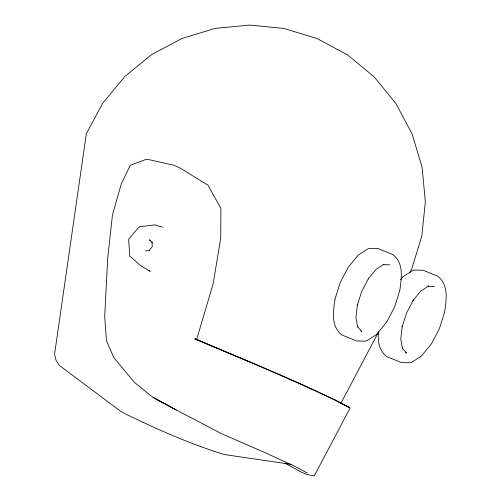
<?xml version="1.0" encoding="UTF-8"?>
<svg xmlns="http://www.w3.org/2000/svg" width="501" height="501" viewBox="0 0 501 501"><rect width="100%" height="100%" fill="white"/><g stroke="black" fill="none" stroke-linecap="round" stroke-linejoin="round"><path stroke-width="0.75" d="M378.624 331.299C377.278 340.442 379.007 350.738 386.835 356.668L401.483 362.574L410.025 362.737L411.672 362.336L421.441 356.042L431.524 343.655L439.377 328.737L444.669 311.923C446.341 299.667 448.934 284.743 437.636 276.139L422.988 270.233L414.446 270.064L412.799 270.471L403.029 276.765L400.6 279.708M196.555 339.822L213.132 283.873L220.716 238.194L220.922 208.441L208.015 185.257L180.347 168.167L173.953 165.249L146.68 159.161L130.254 165.311L121.255 184.024L112.437 215.067L107.671 258.604L104.696 316.832L106.45 340.686L113.79 357.564L134.318 382.294L152.63 397.193L175.237 409.392M340.855 403.405L378.443 332.113M409.831 272.588L411.653 269.125L421.817 236.052L425.343 201.653L422.086 167.24L412.179 134.143L396.003 103.632L374.172 76.872L347.537 54.903L317.114 38.564L284.067 28.488L249.68 25.05L215.261 28.394L182.139 38.383L151.59 54.64L124.78 76.534L102.743 103.231L86.329 133.704L54.565 354.295L55.899 359.875L59.293 365.392L120.766 411.415L125.807 414.127C157.752 429.601 190.411 444.074 224.342 454.532L291.156 464.383M145.415 250.857L149.53 250.35L149.173 250.544L152.26 246.686L152.079 242.002L152.185 242.528L149.304 239.854L150.688 240.524M162.518 227.16L154.922 224.88L139.359 226.715L128.619 239.259L129.734 255.867L140.524 265.649L150.225 271.335L149.11 270.34M389.759 264.797L383.165 264.672L383.923 264.29L376.057 269.356L368.248 278.85L368.498 278.487L361.747 291.319L357.301 305.266L357.357 304.884L355.935 317.459L357.639 327.134M434.599 286.409L428.004 286.284L428.762 285.902L420.896 290.968L413.087 300.462L413.338 300.099L406.587 312.931L402.14 326.877L402.197 326.495L400.775 339.064L402.472 348.746L402.203 347.963L406.674 353.174L405.572 352.691M250.995 362.524L194.783 338.839L250.876 362.492L300.788 384.242M360.733 331.086L361.835 331.562L357.363 326.351M300.437 384.11L335.582 400.218L350.08 408.002L314.246 475.95L306.9 474.497L300.437 471.704L284.8 463.018M335.069 400.005L349.498 407.758L349.009 407.269C299.272 381.192 246.655 361.058 195.165 338.757L196.354 339.415M307.357 473.069L294.839 466.343L264.791 452.553L221.793 433.797L176.427 410.094L155.291 398.527M153.062 397.412L176.314 410.031M334.962 299.272C333.29 311.528 330.698 326.452 341.995 335.056L356.643 340.962L365.185 341.125L366.832 340.724L376.602 334.43L386.684 322.043L394.537 307.126L399.829 290.311C401.501 278.055 404.094 263.131 392.803 254.527L378.149 248.621L369.606 248.458L367.959 248.859L358.19 255.153L348.489 266.945L340.254 282.458L334.962 299.272"/></g></svg>
